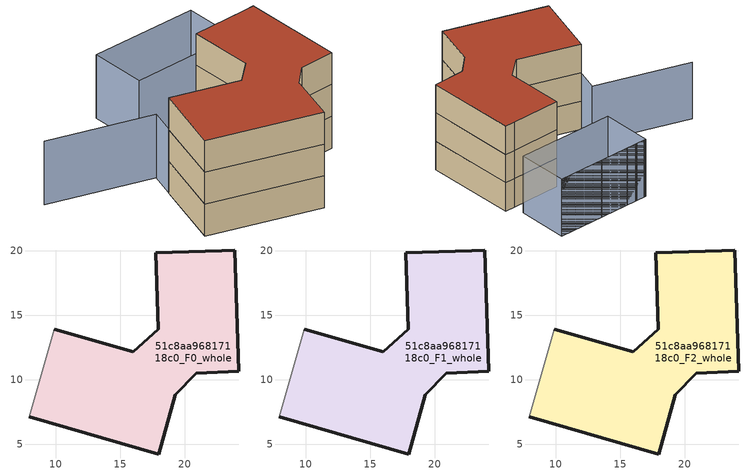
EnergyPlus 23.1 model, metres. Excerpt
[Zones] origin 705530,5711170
51c8aa96817118c0_F0_whole
 floor ground (EU_floor_Construction): 23.87,20.06 24.16,10.69 20.9,10.51 19.24,8.85 17.99,4.26 7.96,7.16 9.88,13.93 16,12.17 17.94,13.92 17.73,19.85 22.87,20.02 z0
 wall outside (EU_wall_Construction): 7.96,7.16 17.99,4.26 19.24,8.85 20.9,10.51 24.16,10.69 23.87,20.06 22.87,20.02 17.73,19.85 17.94,13.92 16,12.17 9.88,13.93 z0:3
 wall adiabatic (EU_wall_Construction): 9.88,13.93 7.96,7.16 z0:3
51c8aa96817118c0_F1_whole
 floor to 51c8aa96817118c0_F0_whole (EU_floor_Construction): 23.87,20.06 24.16,10.69 20.9,10.51 19.24,8.85 17.99,4.26 7.96,7.16 9.88,13.93 16,12.17 17.94,13.92 17.73,19.85 22.87,20.02 z3
 wall outside (EU_wall_Construction): 7.96,7.16 17.99,4.26 19.24,8.85 20.9,10.51 24.16,10.69 23.87,20.06 22.87,20.02 17.73,19.85 17.94,13.92 16,12.17 9.88,13.93 z3:6
 wall adiabatic (EU_wall_Construction): 9.88,13.93 7.96,7.16 z3:6
51c8aa96817118c0_F2_whole
 floor to 51c8aa96817118c0_F1_whole (EU_floor_Construction): 23.87,20.06 24.16,10.69 20.9,10.51 19.24,8.85 17.99,4.26 7.96,7.16 9.88,13.93 16,12.17 17.94,13.92 17.73,19.85 22.87,20.02 z6
 wall outside (EU_wall_Construction): 7.96,7.16 17.99,4.26 19.24,8.85 20.9,10.51 24.16,10.69 23.87,20.06 22.87,20.02 17.73,19.85 17.94,13.92 16,12.17 9.88,13.93 z6:9
 wall adiabatic (EU_wall_Construction): 9.88,13.93 7.96,7.16 z6:9
 roof outside (EU_roof_Construction): 17.99,4.26 19.24,8.85 20.9,10.51 24.16,10.69 23.87,20.06 22.87,20.02 17.73,19.85 17.94,13.92 16,12.17 9.88,13.93 7.96,7.16 z9
shading: 1.17,18.99 10.57,16.3 / 10.57,16.3 7.96,7.16 / 12.66,26.2 22.72,26.44 / 22.72,26.44 22.84,21.28 / 22.84,21.28 12.78,21.04 / 12.78,21.04 12.66,26.2 / 22.72,26.44 12.66,26.2 z0:6
[Building]
EU S2 Campaign: North Axis=0; Terrain=City; Solar Distribution=FullExterior
[Site:Location]
London: Latitude=51.5; Longitude=-0.5; Time Zone=0; Elevation=25
[SizingPeriod:WeatherFileDays]
AnnualSizingPeriod: Begin Month=1; Begin Day of Month=1; End Month=12; End Day of Month=31; Day of Week for Start Day=Monday; Use Weather File Daylight Saving Period=No; Use Weather File Rain and Snow Indicators=No
[MATERIAL]
EU_InternalMass_Material: Roughness=MediumRough; Thickness=0.1; Conductivity=1; Density=1800; Specific Heat=900; Thermal Absorptance=0.9; Solar Absorptance=0.7; Visible Absorptance=0.7
[MATERIAL:NOMASS] Roughness=MediumRough; Thermal Absorptance=0.9; Solar Absorptance=0.7; Visible Absorptance=0.7
Name | Thermal Resistance
EU_wall_NoMass | 1.04674
EU_roof_NoMass | 4.32442
EU_floor_NoMass | 2.04616
[CONSTRUCTION]
EU_wall_Construction: EU_wall_NoMass
EU_roof_Construction: EU_roof_NoMass
EU_floor_Construction: EU_floor_NoMass
EU_InternalMass_Construction: EU_InternalMass_Material
[ZONE] Type=1; Multiplier=1; Ceiling Height=autocalculate; Floor Area=autocalculate; Part of Total Floor Area=Yes
Name | Volume
51c8aa96817118c0_F0_whole | 398.323
51c8aa96817118c0_F1_whole; 51c8aa96817118c0_F2_whole | 398.324
[INTERNALMASS] Construction=EU_InternalMass_Construction; Surface Area=132.774
Name | Zone or ZoneList
51c8aa96817118c0_F0_whole_EU_InternalMass | 51c8aa96817118c0_F0_whole
51c8aa96817118c0_F1_whole_EU_InternalMass | 51c8aa96817118c0_F1_whole
51c8aa96817118c0_F2_whole_EU_InternalMass | 51c8aa96817118c0_F2_whole
[OTHEREQUIPMENT] Fuel Type=Electricity; Design Level Calculation Method=Watts/Area; Power per Zone Floor Area=1; Fraction Latent=0; Fraction Radiant=0; Fraction Lost=0; Carbon Dioxide Generation Rate=0; EndUse Subcategory=EU_Step8_InternalGains
Name | Zone or ZoneList or Space or SpaceList | Schedule
EU_Step8_InternalGain_51c8aa96817118c0_F0_whole_f000 | 51c8aa96817118c0_F0_whole | EU_Step8_GainSchedule_51c8aa96817118c0_F0_whole_f000
EU_Step8_InternalGain_51c8aa96817118c0_F1_whole_f000 | 51c8aa96817118c0_F1_whole | EU_Step8_GainSchedule_51c8aa96817118c0_F1_whole_f000
EU_Step8_InternalGain_51c8aa96817118c0_F2_whole_f000 | 51c8aa96817118c0_F2_whole | EU_Step8_GainSchedule_51c8aa96817118c0_F2_whole_f000
[ZONEVENTILATION:DESIGNFLOWRATE] Schedule=EU_AlwaysOn; Design Flow Rate Calculation Method=AirChanges/Hour; Air Changes per Hour=0.488719; Ventilation Type=Natural; Fan Pressure Rise=0; Fan Total Efficiency=1; Constant Term Coefficient=1; Temperature Term Coefficient=0; Velocity Term Coefficient=0; Velocity Squared Term Coefficient=0; Minimum Indoor Temperature=-100; Maximum Indoor Temperature=100; Delta Temperature=-100; Minimum Outdoor Temperature=-100; Maximum Outdoor Temperature=100; Maximum Wind Speed=40
Name | Zone or ZoneList or Space or SpaceList
EU_ConstantAir_51c8aa96817118c0_F0_whole | 51c8aa96817118c0_F0_whole
EU_ConstantAir_51c8aa96817118c0_F1_whole | 51c8aa96817118c0_F1_whole
EU_ConstantAir_51c8aa96817118c0_F2_whole | 51c8aa96817118c0_F2_whole
[HVACTEMPLATE:THERMOSTAT] Constant Heating Setpoint=20; Constant Cooling Setpoint=50
EU_HeatOnly_51c8aa96817118c0_F0_whole; EU_HeatOnly_51c8aa96817118c0_F1_whole; EU_HeatOnly_51c8aa96817118c0_F2_whole
[HVACTEMPLATE:ZONE:IDEALLOADSAIRSYSTEM] System Availability Schedule=EU_AlwaysOn; Maximum Heating Supply Air Temperature=50; Minimum Cooling Supply Air Temperature=13; Maximum Heating Supply Air Humidity Ratio=0.0156; Minimum Cooling Supply Air Humidity Ratio=0.0077; Heating Limit=NoLimit; Cooling Limit=NoLimit; Heating Availability Schedule=EU_AlwaysOn; Cooling Availability Schedule=EU_CoolingOff; Dehumidification Control Type=ConstantSensibleHeatRatio; Cooling Sensible Heat Ratio=0.7; Dehumidification Setpoint=60; Humidification Control Type=None; Humidification Setpoint=30; Outdoor Air Method=None; Outdoor Air Flow Rate per Person=0.00944; Outdoor Air Flow Rate per Zone Floor Area=0; Outdoor Air Flow Rate per Zone=0; Demand Controlled Ventilation Type=None; Outdoor Air Economizer Type=NoEconomizer; Heat Recovery Type=None; Sensible Heat Recovery Effectiveness=0.7; Latent Heat Recovery Effectiveness=0.65
Name | Template Thermostat
51c8aa96817118c0_F0_whole | EU_HeatOnly_51c8aa96817118c0_F0_whole
51c8aa96817118c0_F1_whole | EU_HeatOnly_51c8aa96817118c0_F1_whole
51c8aa96817118c0_F2_whole | EU_HeatOnly_51c8aa96817118c0_F2_whole
[SIZING:ZONE] Zone Cooling Design Supply Air Temperature Input Method=SupplyAirTemperature; Zone Cooling Design Supply Air Temperature=13; Zone Heating Design Supply Air Temperature Input Method=SupplyAirTemperature; Zone Heating Design Supply Air Temperature=50; Zone Cooling Design Supply Air Humidity Ratio=0.008; Zone Heating Design Supply Air Humidity Ratio=0.008; Cooling Design Air Flow Method=DesignDay; Cooling Design Air Flow Rate=0; Cooling Minimum Air Flow per Zone Floor Area=0.000762; Cooling Minimum Air Flow=0; Cooling Minimum Air Flow Fraction=0.2; Heating Design Air Flow Method=DesignDay; Heating Design Air Flow Rate=0; Heating Maximum Air Flow per Zone Floor Area=0.002032; Heating Maximum Air Flow=0.141576; Heating Maximum Air Flow Fraction=0.3; Account for Dedicated Outdoor Air System=No; Dedicated Outdoor Air System Control Strategy=NeutralSupplyAir; Dedicated Outdoor Air Low Setpoint Temperature for Design=autosize; Dedicated Outdoor Air High Setpoint Temperature for Design=autosize; Zone Load Sizing Method=Sensible Load Only No Latent Load; Zone Latent Cooling Design Supply Air Humidity Ratio Input Method=HumidityRatioDifference; Zone Cooling Design Supply Air Humidity Ratio Difference=0.005; Zone Latent Heating Design Supply Air Humidity Ratio Input Method=HumidityRatioDifference; Zone Humidification Design Supply Air Humidity Ratio Difference=0.005
51c8aa96817118c0_F0_whole; 51c8aa96817118c0_F1_whole; 51c8aa96817118c0_F2_whole
[SCHEDULE:CONSTANT]
Name | Hourly Value
EU_AlwaysOn | 1
EU_CoolingOff | 0
[SCHEDULE:FILE] Column Number=1; Rows to Skip at Top=0; Number of Hours of Data=8760; Column Separator=Comma; Interpolate to Timestep=No; Minutes per Item=60; Adjust Schedule for Daylight Savings=Yes
Name | File
EU_Step8_GainSchedule_51c8aa96817118c0_F0_whole_f000 | ../../schedules/51c8aa96817118c0/51c8aa96817118c0_F0_whole_f000_gain.csv
EU_Step8_GainSchedule_51c8aa96817118c0_F1_whole_f000 | ../../schedules/51c8aa96817118c0/51c8aa96817118c0_F1_whole_f000_gain.csv
EU_Step8_GainSchedule_51c8aa96817118c0_F2_whole_f000 | ../../schedules/51c8aa96817118c0/51c8aa96817118c0_F2_whole_f000_gain.csv
